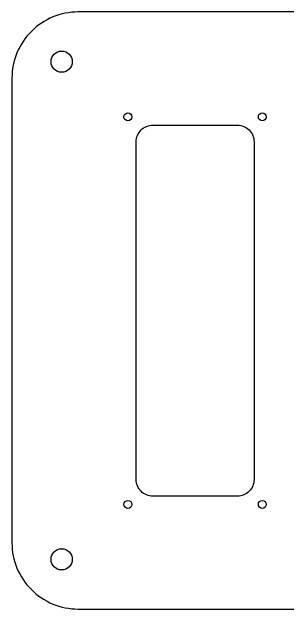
# Model space of a CAD drawing. Header units: millimetres. Extents: x -320 to 0, y 0 to 180.
# Drawn here: x -320 to -237, y 0 to 180 of the extents above; entities that cross this region are included whole.
import ezdxf

# ---------------------------------------------------------------- set-up
doc = ezdxf.new("R2010")
doc.units = ezdxf.units.MM
doc.layers.get('0').update_dxf_attribs({"linetype": 'CONTINUOUS'})

msp = doc.modelspace()

# ---------------------------------------------------------------- linework, layer by layer
for points in [[(-320, 20, 0.414214), (-300, 0), (-20, 0, 0.414214), (0, 20), (0, 160, 0.414214), (-20, 180), (-300, 180, 0.414214), (-320, 160)], [(-246.97, 140.88), (-246.97, 39.04, -0.414214), (-251.97, 34.04), (-277.5, 34.04, -0.414214), (-282.5, 39.04), (-282.5, 140.88, -0.414214), (-277.5, 145.88), (-251.97, 145.88, -0.414214)]]:
    msp.add_lwpolyline(points, format="xyb", close=True)
for centre, radius in [((-305, 165), 3.2), ((-285, 148.38), 1.2), ((-244.47, 148.38), 1.2), ((-285, 31.54), 1.2), ((-244.47, 31.54), 1.2), ((-305, 15), 3.2)]:
    msp.add_circle(centre, radius)

doc.saveas('drawing.dxf')
